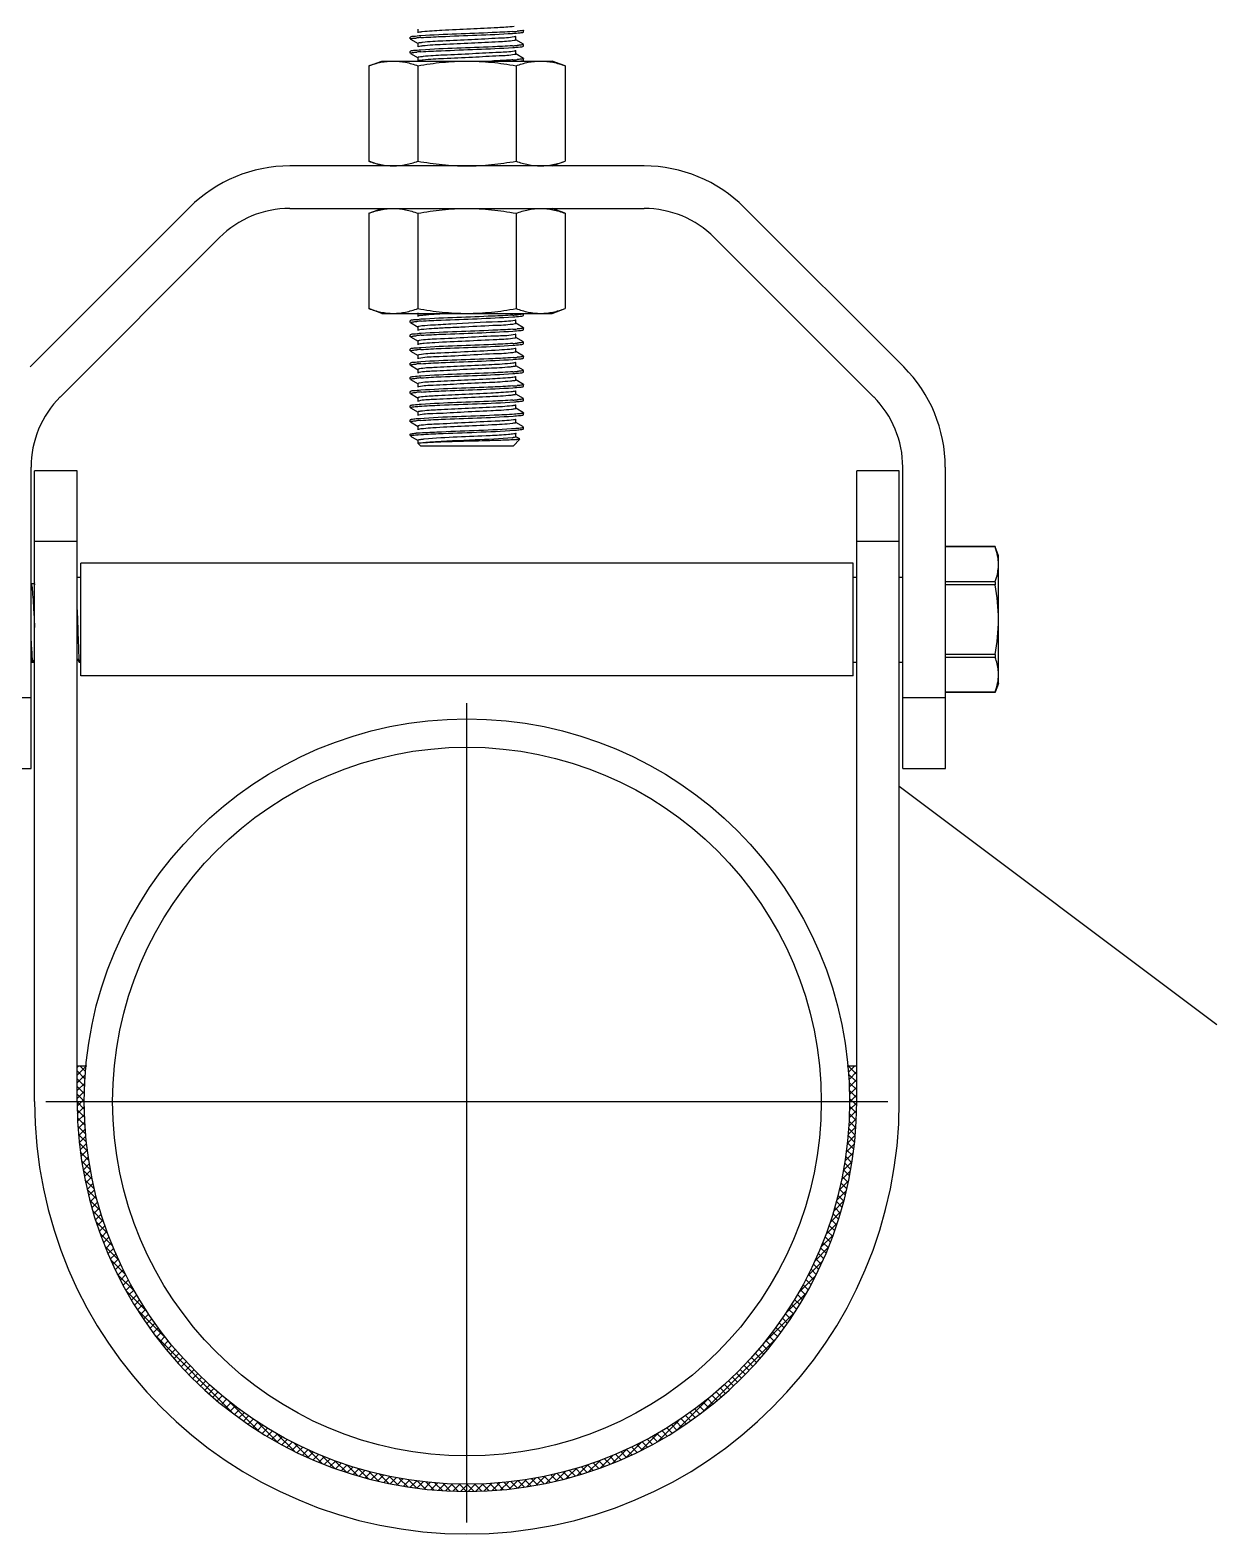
# Model space of a CAD drawing. Extents: x 27938 to 1042331, y -235042 to 1535213.
# Drawn here: x 707375 to 709369, y 725740 to 728266 of the extents above; entities that cross this region are included whole.
import ezdxf

# ---------------------------------------------------------------- set-up
doc = ezdxf.new("R2010")
doc.units = 0
doc.header["$LTSCALE"] = 1000
doc.header["$MEASUREMENT"] = 0
doc.linetypes.add('CENTER', pattern=[50.8, 31.75, -6.35, 6.35, -6.35])
doc.styles.get("Standard").update_dxf_attribs({"font": 'gbenor.shx', "bigfont": 'gbcbig.shx'})
doc.dimstyles.get("Standard").update_dxf_attribs({"dimtxt": 0.18, "dimasz": 0.18, "dimexe": 0.18, "dimexo": 0.0625, "dimgap": 0.09, "dimtad": 0, "dimtih": 1, "dimtoh": 1, "dimdec": 4, "dimzin": 0, "dimdsep": 46, "dimtxsty": 'Standard', "dimcen": 0.09, "dimadec": 0, "dimazin": 0, "dimtfac": 1, "dimtdec": 4, "dimtofl": 0, "dimtmove": 0, "dimatfit": 3, "dimfxl": 1, "dimtolj": 1, "dimtzin": 0, "dimarcsym": 0})

msp = doc.modelspace()

# ---------------------------------------------------------------- hatches: boundary and pattern name
h = msp.add_hatch()
h.set_pattern_fill('ANSI37', color=256, scale=2.904, style=0)
h.set_pattern_definition([(45, (847708.433, 991786.729), (-6.51966594, 6.51966594), []), (135, (847708.433, 991786.729), (-6.51966594, -6.51966594), [])])
h.paths.add_polyline_path([(708763.6, 726526.2), (708749, 726526.2, -0.023186), (708751.7, 726466.6, -1), (707465.8, 726466.6, -0.023186), (707468.6, 726526.2), (707453.9, 726526.2), (707453.9, 726466.6, 1), (708763.6, 726466.6)])

# ---------------------------------------------------------------- linework, layer by layer
at = {"linetype": 'Continuous'}
for p, q in [((708026.4, 728267.8), (708026.4, 728261.9)), ((708027.1, 728262.4), (708026.7, 728262.2)), ((708203.8, 728263.1), (708204, 728263.4)), ((708204, 728263.4), (708204, 728266.4)), ((708204, 728263.4), (708204, 728266.4)), ((708013.7, 728254.7), (708013.5, 728254.4)), ((708013.5, 728251.5), (708013.5, 728254.4)), ((708013.5, 728251.5), (708013.5, 728254.4)), ((708013.7, 728251.2), (708026.7, 728243.7)), ((708026.4, 728244), (708026.4, 728238.1)), ((708203.8, 728242.8), (708190.9, 728250.3)), ((708191.1, 728250), (708191.1, 728255.9)), ((708203.8, 728239.3), (708204, 728239.6)), ((708204, 728239.6), (708204, 728242.5)), ((708204, 728239.6), (708204, 728242.5)), ((707943.8, 728206.5), (707965.9, 728214.5)), ((707965.9, 728214.5), (708251.7, 728214.5)), ((708013.7, 728230.9), (708013.5, 728230.6)), ((708013.5, 728227.7), (708013.5, 728230.6)), ((708013.5, 728227.7), (708013.5, 728230.6)), ((708013.7, 728227.4), (708026.7, 728219.9)), ((708026.4, 728220.2), (708026.4, 728214.3)), ((708203.8, 728219), (708190.9, 728226.5)), ((708191.1, 728226.2), (708191.1, 728232.1)), ((708203.8, 728215.5), (708204, 728215.8)), ((708204, 728215.8), (708204, 728218.7)), ((708204, 728215.8), (708204, 728218.7)), ((708273.8, 728206.5), (708251.7, 728214.5)), ((707943.8, 728206.5), (707943.8, 728046.3)), ((708026.3, 728206.5), (708026.3, 728046.3)), ((708191.3, 728206.5), (708191.3, 728046.3)), ((708273.8, 728206.5), (708273.8, 728046.3)), ((708406.4, 728038.3), (707811.1, 728038.3)), ((707965.9, 728038.3), (707943.8, 728046.3)), ((708251.7, 728038.3), (708273.8, 728046.3)), ((707642.7, 727968.5), (707374.8, 727700.6)), ((707811.1, 727966.9), (708406.4, 727966.9)), ((707943.8, 727958.8), (707965.9, 727966.9)), ((707943.8, 727958.8), (707943.8, 727798.7)), ((708026.3, 727958.8), (708026.3, 727798.7)), ((708191.3, 727958.8), (708191.3, 727798.7)), ((708273.8, 727958.8), (708251.7, 727966.9)), ((708273.8, 727958.8), (708273.8, 727798.7)), ((708842.7, 727700.6), (708574.8, 727968.5)), ((707425.4, 727650.1), (707693.2, 727918)), ((708524.3, 727918), (708792.2, 727650.1)), ((707965.9, 727790.6), (707943.8, 727798.7)), ((707965.9, 727790.6), (708251.7, 727790.6)), ((708013.7, 727778.5), (708013.5, 727778.2)), ((708013.5, 727775.2), (708013.5, 727778.2)), ((708013.5, 727775.2), (708013.5, 727778.2)), ((708026.4, 727791.6), (708026.4, 727785.6)), ((708191.1, 727773.7), (708191.1, 727779.7)), ((708203.8, 727786.9), (708204, 727787.1)), ((708204, 727787.1), (708204, 727790.1)), ((708204, 727787.1), (708204, 727790.1)), ((708251.7, 727790.6), (708273.8, 727798.7)), ((708013.7, 727754.6), (708013.5, 727754.4)), ((708013.5, 727751.4), (708013.5, 727754.4)), ((708013.5, 727751.4), (708013.5, 727754.4)), ((708013.7, 727775), (708026.7, 727767.5)), ((708026.4, 727767.8), (708026.4, 727761.8)), ((708203.8, 727766.5), (708190.9, 727774)), ((708191.1, 727749.9), (708191.1, 727755.9)), ((708203.8, 727763), (708204, 727763.3)), ((708204, 727763.3), (708204, 727766.3)), ((708204, 727763.3), (708204, 727766.3)), ((708013.7, 727730.8), (708013.5, 727730.6)), ((708013.5, 727727.6), (708013.5, 727730.6)), ((708013.5, 727727.6), (708013.5, 727730.6)), ((708013.7, 727751.1), (708026.7, 727743.7)), ((708026.4, 727744), (708026.4, 727738)), ((708189.7, 727749.2), (708189.1, 727749.1)), ((708203.8, 727742.7), (708190.9, 727750.2)), ((708191.1, 727726.1), (708191.1, 727732.1)), ((708203.8, 727739.2), (708204, 727739.5)), ((708204, 727739.5), (708204, 727742.5)), ((708204, 727739.5), (708204, 727742.5)), ((708013.7, 727707), (708013.5, 727706.8)), ((708013.5, 727703.8), (708013.5, 727706.8)), ((708013.5, 727703.8), (708013.5, 727706.8)), ((708013.7, 727727.3), (708026.7, 727719.8)), ((708013.7, 727703.5), (708026.7, 727696)), ((708026.4, 727720.1), (708026.4, 727714.2)), ((708190, 727725.5), (708189.1, 727725.3)), ((708203.8, 727718.9), (708190.9, 727726.4)), ((708203.8, 727695.1), (708190.9, 727702.6)), ((708191.1, 727702.3), (708191.1, 727708.2)), ((708203.8, 727715.4), (708204, 727715.7)), ((708204, 727715.7), (708204, 727718.7)), ((708204, 727715.7), (708204, 727718.7)), ((708013.7, 727683.2), (708013.5, 727682.9)), ((708013.5, 727680), (708013.5, 727682.9)), ((708013.5, 727680), (708013.5, 727682.9)), ((708013.7, 727679.7), (708026.7, 727672.2)), ((708026.4, 727696.3), (708026.4, 727690.4)), ((708203.8, 727671.3), (708190.9, 727678.8)), ((708191.1, 727678.5), (708191.1, 727684.4)), ((708203.8, 727691.6), (708204, 727691.9)), ((708204, 727691.9), (708204, 727694.8)), ((708204, 727691.9), (708204, 727694.8)), ((708013.7, 727659.4), (708013.5, 727659.1)), ((708013.5, 727656.2), (708013.5, 727659.1)), ((708013.5, 727656.2), (708013.5, 727659.1)), ((708013.7, 727655.9), (708026.7, 727648.4)), ((708026.4, 727672.5), (708026.4, 727666.6)), ((708203.8, 727647.5), (708190.9, 727655)), ((708191.1, 727654.7), (708191.1, 727660.6)), ((708203.8, 727667.8), (708204, 727668.1)), ((708204, 727668.1), (708204, 727671)), ((708204, 727668.1), (708204, 727671)), ((708013.7, 727635.6), (708013.5, 727635.3)), ((708013.5, 727632.3), (708013.5, 727635.3)), ((708013.5, 727632.3), (708013.5, 727635.3)), ((708013.7, 727632.1), (708026.7, 727624.6)), ((708026.4, 727648.7), (708026.4, 727642.8)), ((708203.8, 727623.7), (708190.9, 727631.2)), ((708191.1, 727630.8), (708191.1, 727636.8)), ((708203.8, 727644), (708204, 727644.2)), ((708204, 727644.2), (708204, 727647.2)), ((708204, 727644.2), (708204, 727647.2)), ((708013.7, 727611.8), (708013.5, 727611.5)), ((708013.5, 727608.5), (708013.5, 727611.5)), ((708013.5, 727608.5), (708013.5, 727611.5)), ((708013.7, 727608.3), (708026.7, 727600.8)), ((708026.4, 727624.9), (708026.4, 727618.9)), ((708203.8, 727599.9), (708190.9, 727607.3)), ((708191.1, 727607), (708191.1, 727613)), ((708203.8, 727620.2), (708204, 727620.4)), ((708204, 727620.4), (708204, 727623.4)), ((708204, 727620.4), (708204, 727623.4)), ((708013.5, 727587.7), (708013.6, 727587.8)), ((708013.5, 727585.6), (708013.5, 727587.7)), ((708013.5, 727585.6), (708016.2, 727585.6)), ((708013.6, 727587.8), (708013.7, 727587.9)), ((708015.6, 727583.5), (708016.5, 727582.9)), ((708016.5, 727582.9), (708026.7, 727577)), ((708026.4, 727601.1), (708026.4, 727595.1)), ((708026.4, 727577.3), (708026.4, 727572.7)), ((708186.2, 727567.7), (708197.8, 727579.4)), ((708190.9, 727588.9), (708192, 727589.5)), ((708197.7, 727579.6), (708190.9, 727583.5)), ((708191.1, 727583.2), (708191.1, 727589.2)), ((708203.8, 727596.4), (708204, 727596.6)), ((708203.9, 727599.4), (708203.9, 727599.4)), ((708204, 727596.6), (708204, 727599.6)), ((708204, 727596.6), (708204, 727599.6)), ((708032, 727572.7), (708026.4, 727572.7)), ((708031.4, 727567.7), (708026.4, 727572.7)), ((708186.2, 727567.7), (708031.4, 727567.7)), ((707376.5, 727026.2), (707376.5, 727532.3)), ((707453.9, 727526.3), (707382.5, 727526.3)), ((707382.5, 726466.6), (707382.5, 727526.3)), ((707453.9, 726466.6), (707453.9, 727526.3)), ((708835.1, 727526.3), (708763.6, 727526.3)), ((708763.6, 726466.6), (708763.6, 727526.3)), ((708835.1, 726466.6), (708835.1, 727526.3)), ((708841, 727026.2), (708841, 727532.3)), ((708912.5, 727026.2), (708912.5, 727532.3)), ((707453.9, 727407.3), (707382.5, 727407.3)), ((708835.1, 727407.3), (708763.6, 727407.3)), ((708996.1, 727399.1), (708912.5, 727399.1)), ((708996.1, 727399.1), (708996.3, 727398.3)), ((708996.3, 727398.3), (708912.5, 727398.3)), ((709001.8, 727383.4), (708996.3, 727398.3)), ((709001.8, 727169.1), (709001.8, 727383.4)), ((708757.7, 727370.9), (707459.9, 727370.9)), ((707459.9, 727181.6), (707459.9, 727370.9)), ((708757.7, 727181.6), (708757.7, 727370.9)), ((707376.9, 727336.1), (707376.5, 727336.7)), ((707381.7, 727336.4), (707376.5, 727336.4)), ((707382.5, 727338), (707381.6, 727336.4)), ((707453.9, 727347.7), (707459.9, 727347.7)), ((707453.9, 727347.7), (707459.9, 727347.7)), ((708757.7, 727347.7), (708763.6, 727347.7)), ((708757.7, 727347.7), (708763.6, 727347.7)), ((708835.1, 727347.7), (708841, 727347.7)), ((708835.1, 727347.7), (708841, 727347.7)), ((708996.3, 727339.9), (708912.5, 727339.9)), ((708996.3, 727334.7), (708912.5, 727334.7)), ((707376.5, 727206.8), (707377.6, 727205.1)), ((707377.6, 727205.1), (707377.8, 727204.8)), ((707377.8, 727204.8), (707380.4, 727204.8)), ((707377.8, 727204.8), (707380.4, 727204.8)), ((707380.7, 727205.1), (707380.4, 727204.8)), ((707380.7, 727205.1), (707382.5, 727208.2)), ((707453.9, 727209.9), (707454.8, 727209.9)), ((707454.5, 727210.2), (707454.6, 727209.9)), ((707454.6, 727209.9), (707457.5, 727204.9)), ((707457.5, 727204.9), (707457.6, 727204.8)), ((707457.6, 727204.8), (707459.9, 727204.8)), ((707457.6, 727204.8), (707459.9, 727204.8)), ((708757.7, 727204.8), (708763.6, 727204.8)), ((708757.7, 727204.8), (708763.6, 727204.8)), ((708835.1, 727204.8), (708841, 727204.8)), ((708835.1, 727204.8), (708841, 727204.8)), ((708996.3, 727217.8), (708912.5, 727217.8)), ((708996.3, 727212.7), (708912.5, 727212.7)), ((708757.7, 727181.6), (707459.9, 727181.6)), ((708996.3, 727154.3), (708912.5, 727154.3)), ((708996.1, 727153.5), (708912.5, 727153.5)), ((708996.3, 727154.3), (708996.1, 727153.5)), ((709001.8, 727169.1), (708996.3, 727154.3)), ((707305.1, 727145.3), (707376.5, 727145.3)), ((708841, 727145.3), (708912.5, 727145.3)), ((707305.1, 727026.2), (707376.5, 727026.2)), ((708841, 727026.2), (708912.5, 727026.2)), ((707470.1, 726526.2), (707453.9, 726526.2)), ((708763.6, 726526.2), (708747.5, 726526.2))]:
    msp.add_line(p, q, dxfattribs=at)
at = {"color": 0, "linetype": 'CENTER'}
for p, q in [((708108.8, 725759.4), (708108.8, 727136.1)), ((707401.5, 726466.6), (708816, 726466.6))]:
    msp.add_line(p, q, dxfattribs=at)
at = {"linetype": 'Continuous'}
for radius in [642.9, 595.3]:
    msp.add_circle((708108.8, 726466.6), radius, dxfattribs=at)
for centre, radius, start, end in [((708157.8, 728684.1), 421.1, 273.7534, 274.8058), ((708058.9, 727844.8), 410, 93.8296, 94.8034), ((708158.2, 728655.2), 416, 273.7864, 274.8061), ((708058.9, 727820.8), 410.2, 93.8281, 94.8033), ((708158.5, 728627.4), 412, 273.8133, 274.8057), ((708189.2, 728293.3), 79.4, 277.0234, 277.4125), ((707811.1, 727800.2), 238.1, 90, 135), ((708406.4, 727800.2), 238.1, 45, 90), ((707811.1, 727800.2), 166.7, 90, 135), ((708406.4, 727800.2), 166.7, 45, 90), ((708158.6, 728196.7), 409.9, 273.83, 274.8033), ((708059.2, 727364.7), 413.8, 93.801, 94.806), ((708059.6, 727336.3), 418.5, 93.7705, 94.8059), ((708158.6, 728173.1), 410.1, 273.8287, 274.8033), ((708185.1, 727792.1), 19.7, 281.4638, 282.555), ((708058.7, 727323.6), 407.3, 93.848, 94.803), ((708158.7, 728148.8), 409.6, 273.8318, 274.8033), ((708058.8, 727298.6), 408.5, 93.8383, 94.8045), ((708158.9, 728122.3), 406.9, 273.8501, 274.8032), ((708058.9, 727272.8), 410.4, 93.8243, 94.8054), ((708158.7, 728100.6), 409, 273.8361, 274.8034), ((708674.3, 727532.3), 238.1, 0, 45), ((708059.2, 727245.8), 413.7, 93.8019, 94.806), ((708158.7, 728077.6), 409.9, 273.8301, 274.8033), ((707543.2, 727532.3), 166.7, 135, 180), ((708158.6, 728054.1), 410.1, 273.8286, 274.8033), ((708674.3, 727532.3), 166.7, 0, 45), ((708058.7, 727204.5), 407.3, 93.8481, 94.803), ((708049, 727303.2), 287.3, 94.5029, 95.1286), ((708055, 727225.6), 362.3, 94.4288, 94.5479), ((708174.6, 727667.6), 86.5, 277.0601, 277.7461), ((708179.9, 727736.5), 158.4, 274.1459, 274.589), ((708108.8, 726466.6), 726.3, 180, 0), ((708108.8, 726466.6), 654.9, 180, 0)]:
    msp.add_arc(centre, radius, start, end, dxfattribs=at)
for points, knots in [([(708033.7, 728263.5), (708032.9, 728263.4), (708030.7, 728263.1), (708028.4, 728262.9), (708027.1, 728262.4)], [0, 0, 0, 0, 0.345692, 1, 1, 1, 1]), ([(708185.3, 728263.9), (708174, 728263.2), (708122.7, 728260.7), (708071.4, 728259.5), (708031.5, 728256.8)], [0, 0, 0, 0, 0.220951, 1, 1, 1, 1]), ([(708031.5, 728253.8), (708042.8, 728254.6), (708094.1, 728257.1), (708145.6, 728258.3), (708185.6, 728261)], [0, 0, 0, 0, 0.21883, 1, 1, 1, 1]), ([(708187.9, 728272.7), (708178.9, 728271.2), (708154.3, 728270.2), (708113.9, 728268), (708071.6, 728266.1), (708044.6, 728264.7), (708033.7, 728263.5)], [0, 0, 0, 0, 0.177542, 0.475313, 0.786662, 1, 1, 1, 1]), ([(708185.6, 728261), (708189.8, 728261.3), (708195.7, 728262.1), (708202.2, 728262.2), (708203.8, 728263.1)], [0, 0, 0, 0, 0.690732, 1, 1, 1, 1]), ([(708204, 728266.4), (708204, 728265.9), (708201.7, 728265.6), (708200.5, 728265.3), (708199.3, 728265.2)], [0, 0, 0, 0, 0.27119, 1, 1, 1, 1]), ([(708013.5, 728251.5), (708013.5, 728251.9), (708015.8, 728252.2), (708017, 728252.5), (708018.1, 728252.7)], [0, 0, 0, 0, 0.271501, 1, 1, 1, 1]), ([(708031.5, 728256.8), (708027.4, 728256.5), (708021.6, 728255.7), (708015.4, 728255.6), (708013.8, 728254.7)], [0, 0, 0, 0, 0.69026, 1, 1, 1, 1]), ([(708031.5, 728233), (708027.4, 728232.7), (708021.6, 728231.9), (708015.4, 728231.8), (708013.8, 728230.9)], [0, 0, 0, 0, 0.690327, 1, 1, 1, 1]), ([(708034.4, 728245.7), (708032.4, 728245.5), (708030.5, 728244.9), (708026.4, 728244.8), (708026.4, 728244)], [0, 0, 0, 0, 0.733301, 1, 1, 1, 1]), ([(708034.4, 728239.8), (708033.4, 728239.7), (708030.9, 728239.3), (708028.1, 728239.2), (708026.7, 728238.4)], [0, 0, 0, 0, 0.372857, 1, 1, 1, 1]), ([(708185.6, 728240.1), (708174.3, 728239.4), (708123, 728236.9), (708071.5, 728235.7), (708031.5, 728233)], [0, 0, 0, 0, 0.220171, 1, 1, 1, 1]), ([(708031.5, 728230), (708042.8, 728230.8), (708094.2, 728233.3), (708145.8, 728234.5), (708185.9, 728237.2)], [0, 0, 0, 0, 0.219107, 1, 1, 1, 1]), ([(708188.3, 728254.9), (708179.6, 728253.4), (708155.5, 728252.4), (708115.4, 728250.2), (708072.9, 728248.3), (708045.6, 728246.9), (708034.4, 728245.7)], [0, 0, 0, 0, 0.172452, 0.468288, 0.781567, 1, 1, 1, 1]), ([(708188.3, 728249), (708179.6, 728247.4), (708155.5, 728246.5), (708115.4, 728244.2), (708072.9, 728242.3), (708045.6, 728241), (708034.4, 728239.8)], [0, 0, 0, 0, 0.172452, 0.468288, 0.781567, 1, 1, 1, 1]), ([(708185.9, 728237.2), (708190, 728237.5), (708195.8, 728238.3), (708202.2, 728238.4), (708203.8, 728239.3)], [0, 0, 0, 0, 0.69048, 1, 1, 1, 1]), ([(708190.9, 728255.6), (708190.6, 728255.5), (708189.7, 728255.2), (708188.9, 728255), (708188.3, 728254.9)], [0, 0, 0, 0, 0.377326, 1, 1, 1, 1]), ([(708191.1, 728250), (708191.1, 728249.7), (708189.8, 728249.3), (708189, 728249.1), (708188.3, 728249)], [0, 0, 0, 0, 0.285684, 1, 1, 1, 1]), ([(708204, 728242.5), (708204, 728242.1), (708201.7, 728241.8), (708200.6, 728241.5), (708199.4, 728241.4)], [0, 0, 0, 0, 0.271408, 1, 1, 1, 1]), ([(707943.8, 728206.5), (707950.5, 728208.9), (707964, 728213), (707978.1, 728214.5), (707985, 728214.5)], [0, 0, 0, 0, 0.506411, 1, 1, 1, 1]), ([(707985, 728214.5), (707992, 728214.5), (708006.1, 728213), (708019.6, 728208.9), (708026.3, 728206.5)], [0, 0, 0, 0, 0.493589, 1, 1, 1, 1]), ([(708013.5, 728227.7), (708013.5, 728228.1), (708015.8, 728228.4), (708017, 728228.7), (708018.1, 728228.8)], [0, 0, 0, 0, 0.27149, 1, 1, 1, 1]), ([(708026.3, 728206.5), (708039.9, 728208.9), (708067.3, 728213), (708094.9, 728214.5), (708108.8, 728214.5)], [0, 0, 0, 0, 0.500036, 1, 1, 1, 1]), ([(708035.1, 728222), (708033, 728221.8), (708030.9, 728221.1), (708026.4, 728221), (708026.4, 728220.2)], [0, 0, 0, 0, 0.734146, 1, 1, 1, 1]), ([(708035.1, 728216), (708034.1, 728215.9), (708031.3, 728215.5), (708028.2, 728215.5), (708026.7, 728214.6)], [0, 0, 0, 0, 0.374818, 1, 1, 1, 1]), ([(708188.7, 728231.2), (708180.3, 728229.6), (708156.5, 728228.7), (708116.8, 728226.4), (708074.2, 728224.6), (708046.5, 728223.1), (708035.1, 728222)], [0, 0, 0, 0, 0.167345, 0.461239, 0.776453, 1, 1, 1, 1]), ([(708188.7, 728225.3), (708180.3, 728223.6), (708156.5, 728222.8), (708116.8, 728220.5), (708074.2, 728218.6), (708046.5, 728217.2), (708035.1, 728216)], [0, 0, 0, 0, 0.167345, 0.461239, 0.776453, 1, 1, 1, 1]), ([(708108.8, 728214.5), (708122.6, 728214.5), (708150.3, 728213), (708177.7, 728208.9), (708191.3, 728206.5)], [0, 0, 0, 0, 0.499964, 1, 1, 1, 1]), ([(708185.9, 728216.4), (708183.4, 728216.2), (708171.7, 728215.5), (708160, 728214.9), (708150.7, 728214.5)], [0, 0, 0, 0, 0.209715, 1, 1, 1, 1]), ([(708190.9, 728231.8), (708190.6, 728231.7), (708189.9, 728231.5), (708189.2, 728231.3), (708188.7, 728231.2)], [0, 0, 0, 0, 0.384795, 1, 1, 1, 1]), ([(708191.1, 728226.2), (708191.1, 728225.9), (708190, 728225.5), (708189.3, 728225.4), (708188.7, 728225.3)], [0, 0, 0, 0, 0.290187, 1, 1, 1, 1]), ([(708191.3, 728206.5), (708198, 728208.9), (708211.5, 728213), (708225.6, 728214.5), (708232.5, 728214.5)], [0, 0, 0, 0, 0.506411, 1, 1, 1, 1]), ([(708204, 728218.7), (708204, 728218.3), (708201.7, 728218), (708200.6, 728217.7), (708199.4, 728217.5)], [0, 0, 0, 0, 0.271552, 1, 1, 1, 1]), ([(708199.5, 728214.6), (708200, 728214.6), (708201.4, 728214.9), (708203, 728215), (708203.8, 728215.5)], [0, 0, 0, 0, 0.362796, 1, 1, 1, 1]), ([(708232.5, 728214.5), (708239.5, 728214.5), (708253.5, 728213), (708267.1, 728208.9), (708273.8, 728206.5)], [0, 0, 0, 0, 0.493589, 1, 1, 1, 1]), ([(707943.8, 728046.3), (707950.5, 728043.9), (707964, 728039.8), (707978.1, 728038.3), (707985, 728038.3)], [0, 0, 0, 0, 0.506411, 1, 1, 1, 1]), ([(707985, 728038.3), (707992, 728038.3), (708006.1, 728039.8), (708019.6, 728043.9), (708026.3, 728046.3)], [0, 0, 0, 0, 0.493589, 1, 1, 1, 1]), ([(708026.3, 728046.3), (708039.9, 728043.9), (708067.3, 728039.8), (708094.9, 728038.3), (708108.8, 728038.3)], [0, 0, 0, 0, 0.500036, 1, 1, 1, 1]), ([(708108.8, 728038.3), (708122.6, 728038.3), (708150.3, 728039.8), (708177.7, 728043.9), (708191.3, 728046.3)], [0, 0, 0, 0, 0.499964, 1, 1, 1, 1]), ([(708191.3, 728046.3), (708198, 728043.9), (708211.5, 728039.8), (708225.6, 728038.3), (708232.5, 728038.3)], [0, 0, 0, 0, 0.506411, 1, 1, 1, 1]), ([(708232.5, 728038.3), (708239.5, 728038.3), (708253.5, 728039.8), (708267.1, 728043.9), (708273.8, 728046.3)], [0, 0, 0, 0, 0.493589, 1, 1, 1, 1]), ([(707943.8, 727958.8), (707950.5, 727961.2), (707964, 727965.3), (707978.1, 727966.9), (707985, 727966.9)], [0, 0, 0, 0, 0.506411, 1, 1, 1, 1]), ([(707985, 727966.9), (707992, 727966.9), (708006.1, 727965.3), (708019.6, 727961.2), (708026.3, 727958.8)], [0, 0, 0, 0, 0.493589, 1, 1, 1, 1]), ([(708026.3, 727958.8), (708039.9, 727961.3), (708067.3, 727965.4), (708094.9, 727966.9), (708108.8, 727966.9)], [0, 0, 0, 0, 0.500036, 1, 1, 1, 1]), ([(708108.8, 727966.9), (708122.6, 727966.9), (708150.3, 727965.4), (708177.7, 727961.3), (708191.3, 727958.8)], [0, 0, 0, 0, 0.499964, 1, 1, 1, 1]), ([(708191.3, 727958.8), (708198, 727961.2), (708211.5, 727965.3), (708225.6, 727966.9), (708232.5, 727966.9)], [0, 0, 0, 0, 0.506411, 1, 1, 1, 1]), ([(708232.5, 727966.9), (708239.5, 727966.9), (708253.5, 727965.3), (708267.1, 727961.2), (708273.8, 727958.8)], [0, 0, 0, 0, 0.493589, 1, 1, 1, 1]), ([(707943.8, 727798.7), (707950.5, 727796.2), (707964, 727792.2), (707978.1, 727790.6), (707985, 727790.6)], [0, 0, 0, 0, 0.506411, 1, 1, 1, 1]), ([(707985, 727790.6), (707992, 727790.6), (708006.1, 727792.2), (708019.6, 727796.2), (708026.3, 727798.7)], [0, 0, 0, 0, 0.493589, 1, 1, 1, 1]), ([(708031.6, 727780.6), (708027.5, 727780.3), (708021.7, 727779.5), (708015.4, 727779.4), (708013.8, 727778.5)], [0, 0, 0, 0, 0.690397, 1, 1, 1, 1]), ([(708026.3, 727798.7), (708039.9, 727796.2), (708067.3, 727792.1), (708094.9, 727790.6), (708108.8, 727790.6)], [0, 0, 0, 0, 0.500036, 1, 1, 1, 1]), ([(708035.7, 727787.4), (708034.5, 727787.3), (708031.5, 727786.9), (708028.3, 727786.9), (708026.7, 727785.9)], [0, 0, 0, 0, 0.376069, 1, 1, 1, 1]), ([(708189.4, 727778.9), (708180.1, 727776.8), (708143.9, 727776.1), (708096.7, 727773.3), (708052.6, 727770.8), (708034.6, 727769.9), (708028.4, 727768.6)], [0, 0, 0, 0, 0.177393, 0.66769, 0.881926, 1, 1, 1, 1]), ([(708186, 727787.7), (708174.8, 727787), (708123.3, 727784.5), (708071.7, 727783.3), (708031.6, 727780.6)], [0, 0, 0, 0, 0.219163, 1, 1, 1, 1]), ([(708031.8, 727777.6), (708043.1, 727778.4), (708094.5, 727780.8), (708146, 727782), (708186, 727784.8)], [0, 0, 0, 0, 0.219847, 1, 1, 1, 1]), ([(708088.3, 727790.6), (708082.9, 727790.4), (708065.4, 727789.5), (708047.8, 727788.7), (708035.7, 727787.4)], [0, 0, 0, 0, 0.307606, 1, 1, 1, 1]), ([(708108.8, 727790.6), (708122.6, 727790.6), (708150.3, 727792.1), (708177.7, 727796.2), (708191.3, 727798.7)], [0, 0, 0, 0, 0.499964, 1, 1, 1, 1]), ([(708186, 727784.8), (708190.1, 727785), (708195.9, 727785.8), (708202.2, 727785.9), (708203.8, 727786.9)], [0, 0, 0, 0, 0.69032, 1, 1, 1, 1]), ([(708190.9, 727779.4), (708190.7, 727779.3), (708190.2, 727779.1), (708189.7, 727779), (708189.4, 727778.9)], [0, 0, 0, 0, 0.399724, 1, 1, 1, 1]), ([(708191.3, 727798.7), (708198, 727796.2), (708211.5, 727792.2), (708225.6, 727790.6), (708232.5, 727790.6)], [0, 0, 0, 0, 0.506411, 1, 1, 1, 1]), ([(708204, 727790.1), (708204, 727789.7), (708201.7, 727789.4), (708200.6, 727789.1), (708199.4, 727788.9)], [0, 0, 0, 0, 0.271498, 1, 1, 1, 1]), ([(708232.5, 727790.6), (708239.5, 727790.6), (708253.5, 727792.2), (708267.1, 727796.2), (708273.8, 727798.7)], [0, 0, 0, 0, 0.493589, 1, 1, 1, 1]), ([(708013.5, 727775.2), (708013.5, 727775.6), (708015.8, 727775.9), (708017, 727776.2), (708018.1, 727776.4)], [0, 0, 0, 0, 0.271489, 1, 1, 1, 1]), ([(708031.8, 727756.8), (708027.6, 727756.5), (708021.8, 727755.7), (708015.4, 727755.6), (708013.8, 727754.6)], [0, 0, 0, 0, 0.690611, 1, 1, 1, 1]), ([(708028.4, 727768.6), (708027.9, 727768.5), (708027.3, 727768.4), (708026.4, 727768), (708026.4, 727767.8)], [0, 0, 0, 0, 0.704879, 1, 1, 1, 1]), ([(708027.3, 727762.4), (708027.2, 727762.3), (708027, 727762.3), (708026.8, 727762.2), (708026.7, 727762.1)], [0, 0, 0, 0, 0.566217, 1, 1, 1, 1]), ([(708189, 727772.9), (708179.1, 727770.8), (708151, 727770.2), (708114.1, 727768), (708079.1, 727766.4), (708056, 727765.3), (708039.2, 727763.9), (708030.2, 727763.3), (708027.3, 727762.4)], [0, 0, 0, 0, 0.187457, 0.515971, 0.686936, 0.835422, 0.943971, 1, 1, 1, 1]), ([(708189.7, 727755.2), (708180.6, 727752.9), (708153.8, 727752.7), (708110, 727749.9), (708065.6, 727747.5), (708038.1, 727746.8), (708028.4, 727744.8)], [0, 0, 0, 0, 0.173043, 0.493074, 0.817013, 1, 1, 1, 1]), ([(708186, 727763.9), (708174.8, 727763.2), (708123.4, 727760.7), (708071.9, 727759.5), (708031.8, 727756.8)], [0, 0, 0, 0, 0.218984, 1, 1, 1, 1]), ([(708032.1, 727753.8), (708043.4, 727754.6), (708094.7, 727757), (708146.1, 727758.2), (708186, 727760.9)], [0, 0, 0, 0, 0.220532, 1, 1, 1, 1]), ([(708186, 727760.9), (708190.2, 727761.2), (708195.9, 727762), (708202.2, 727762.1), (708203.8, 727763)], [0, 0, 0, 0, 0.690291, 1, 1, 1, 1]), ([(708191.1, 727773.7), (708191.1, 727773.5), (708190.4, 727773.2), (708189.8, 727773), (708189.4, 727772.9)], [0, 0, 0, 0, 0.300214, 1, 1, 1, 1]), ([(708190.9, 727755.6), (708190.7, 727755.5), (708190.3, 727755.3), (708189.9, 727755.2), (708189.7, 727755.2)], [0, 0, 0, 0, 0.410179, 1, 1, 1, 1]), ([(708204, 727766.3), (708204, 727765.9), (708201.7, 727765.6), (708200.6, 727765.3), (708199.4, 727765.1)], [0, 0, 0, 0, 0.271487, 1, 1, 1, 1]), ([(708013.5, 727751.4), (708013.5, 727751.8), (708015.8, 727752.1), (708017, 727752.4), (708018.2, 727752.6)], [0, 0, 0, 0, 0.271295, 1, 1, 1, 1]), ([(708013.5, 727727.6), (708013.5, 727728), (708015.8, 727728.3), (708016.9, 727728.6), (708018.1, 727728.8)], [0, 0, 0, 0, 0.271606, 1, 1, 1, 1]), ([(708032.1, 727733), (708027.8, 727732.7), (708021.9, 727731.9), (708015.4, 727731.8), (708013.8, 727730.8)], [0, 0, 0, 0, 0.690892, 1, 1, 1, 1]), ([(708028.4, 727744.8), (708027.9, 727744.7), (708027.3, 727744.6), (708026.4, 727744.2), (708026.4, 727744)], [0, 0, 0, 0, 0.705077, 1, 1, 1, 1]), ([(708027.6, 727738.7), (708027.4, 727738.6), (708027.1, 727738.5), (708026.8, 727738.4), (708026.7, 727738.3)], [0, 0, 0, 0, 0.579663, 1, 1, 1, 1]), ([(708189.1, 727749.1), (708179.3, 727747), (708151.6, 727746.4), (708106.9, 727743.6), (708066.1, 727742.2), (708039.9, 727740.2), (708030.7, 727739.5), (708027.6, 727738.7)], [0, 0, 0, 0, 0.184913, 0.510935, 0.830756, 0.941119, 1, 1, 1, 1]), ([(708190, 727731.4), (708186.9, 727730.6), (708177.8, 727729.9), (708151.6, 727727.9), (708110.7, 727726.4), (708066.1, 727723.6), (708038.3, 727723), (708028.5, 727721)], [0, 0, 0, 0, 0.058467, 0.168569, 0.488344, 0.81473, 1, 1, 1, 1]), ([(708031.4, 727729.9), (708042.7, 727730.7), (708094.3, 727733.2), (708145.9, 727734.4), (708186.2, 727737.1)], [0, 0, 0, 0, 0.219027, 1, 1, 1, 1]), ([(708186, 727740.1), (708174.8, 727739.3), (708123.5, 727736.9), (708072.1, 727735.7), (708032.1, 727733)], [0, 0, 0, 0, 0.218636, 1, 1, 1, 1]), ([(708186.2, 727737.1), (708190.3, 727737.4), (708196, 727738.2), (708202.2, 727738.3), (708203.8, 727739.2)], [0, 0, 0, 0, 0.69012, 1, 1, 1, 1]), ([(708191.1, 727749.9), (708191.1, 727749.7), (708190.5, 727749.4), (708190.1, 727749.3), (708189.7, 727749.2)], [0, 0, 0, 0, 0.308051, 1, 1, 1, 1]), ([(708190.9, 727731.8), (708190.8, 727731.7), (708190.5, 727731.6), (708190.2, 727731.5), (708190, 727731.4)], [0, 0, 0, 0, 0.42214, 1, 1, 1, 1]), ([(708204, 727742.5), (708204, 727742), (708201.7, 727741.8), (708200.6, 727741.4), (708199.4, 727741.3)], [0, 0, 0, 0, 0.271512, 1, 1, 1, 1]), ([(708013.5, 727703.8), (708013.5, 727704.2), (708015.8, 727704.5), (708016.9, 727704.8), (708018.1, 727705)], [0, 0, 0, 0, 0.271632, 1, 1, 1, 1]), ([(708031.4, 727709.1), (708027.3, 727708.8), (708021.6, 727708), (708015.3, 727707.9), (708013.8, 727707)], [0, 0, 0, 0, 0.690153, 1, 1, 1, 1]), ([(708028.5, 727721), (708028, 727720.9), (708027.3, 727720.8), (708026.4, 727720.4), (708026.4, 727720.1)], [0, 0, 0, 0, 0.70574, 1, 1, 1, 1]), ([(708027.9, 727714.9), (708027.7, 727714.9), (708027.2, 727714.7), (708026.8, 727714.6), (708026.7, 727714.5)], [0, 0, 0, 0, 0.591406, 1, 1, 1, 1]), ([(708189.1, 727725.3), (708179.5, 727723.2), (708152, 727722.6), (708107.7, 727720.2), (708063.9, 727717.4), (708037, 727717.1), (708027.9, 727714.9)], [0, 0, 0, 0, 0.182676, 0.506256, 0.826306, 1, 1, 1, 1]), ([(708181.2, 727706.4), (708169.6, 727705.2), (708141.8, 727703.8), (708099.1, 727702), (708060, 727699.6), (708036.7, 727698.9), (708028.6, 727697.2)], [0, 0, 0, 0, 0.229817, 0.546056, 0.837001, 1, 1, 1, 1]), ([(708186.2, 727716.3), (708174.9, 727715.5), (708123.3, 727713), (708071.6, 727711.9), (708031.4, 727709.1)], [0, 0, 0, 0, 0.218951, 1, 1, 1, 1]), ([(708031.4, 727706.1), (708042.7, 727706.9), (708094.3, 727709.4), (708145.9, 727710.6), (708186.1, 727713.3)], [0, 0, 0, 0, 0.219111, 1, 1, 1, 1]), ([(708190.2, 727707.7), (708189.8, 727707.5), (708186.8, 727706.9), (708183.8, 727706.6), (708181.2, 727706.4)], [0, 0, 0, 0, 0.153672, 1, 1, 1, 1]), ([(708191.1, 727702.3), (708191.1, 727701.4), (708186, 727701.4), (708183.7, 727700.6), (708181.2, 727700.4)], [0, 0, 0, 0, 0.264855, 1, 1, 1, 1]), ([(708186.1, 727713.3), (708190.2, 727713.6), (708195.9, 727714.4), (708202.2, 727714.5), (708203.8, 727715.4)], [0, 0, 0, 0, 0.690251, 1, 1, 1, 1]), ([(708191.1, 727726.1), (708191.1, 727726), (708190.7, 727725.7), (708190.3, 727725.5), (708190, 727725.5)], [0, 0, 0, 0, 0.317825, 1, 1, 1, 1]), ([(708190.9, 727707.9), (708190.8, 727707.9), (708190.6, 727707.8), (708190.4, 727707.7), (708190.2, 727707.7)], [0, 0, 0, 0, 0.435885, 1, 1, 1, 1]), ([(708204, 727718.7), (708204, 727718.2), (708201.8, 727717.9), (708200.6, 727717.6), (708199.5, 727717.5)], [0, 0, 0, 0, 0.271635, 1, 1, 1, 1]), ([(708013.5, 727680), (708013.5, 727680.4), (708015.8, 727680.7), (708016.9, 727681), (708018.1, 727681.1)], [0, 0, 0, 0, 0.271604, 1, 1, 1, 1]), ([(708031.4, 727685.3), (708027.4, 727685), (708021.6, 727684.2), (708015.3, 727684.1), (708013.8, 727683.2)], [0, 0, 0, 0, 0.690253, 1, 1, 1, 1]), ([(708028.6, 727697.2), (708028, 727697.1), (708027.4, 727696.9), (708026.4, 727696.6), (708026.4, 727696.3)], [0, 0, 0, 0, 0.706684, 1, 1, 1, 1]), ([(708028.2, 727691.2), (708027.9, 727691.1), (708027.4, 727691), (708026.9, 727690.8), (708026.7, 727690.7)], [0, 0, 0, 0, 0.601132, 1, 1, 1, 1]), ([(708181.2, 727700.4), (708169.5, 727699.3), (708141.4, 727697.8), (708098.4, 727696), (708059.3, 727693.6), (708036.2, 727692.9), (708028.2, 727691.2)], [0, 0, 0, 0, 0.231611, 0.549958, 0.840821, 1, 1, 1, 1]), ([(708182, 727682.6), (708170.5, 727681.5), (708142.8, 727680), (708100, 727678.2), (708060.5, 727675.9), (708037, 727675.1), (708028.7, 727673.4)], [0, 0, 0, 0, 0.226067, 0.541995, 0.83483, 1, 1, 1, 1]), ([(708186.1, 727692.5), (708174.8, 727691.7), (708123.3, 727689.2), (708071.6, 727688), (708031.4, 727685.3)], [0, 0, 0, 0, 0.219164, 1, 1, 1, 1]), ([(708031.6, 727682.3), (708042.9, 727683.1), (708094.3, 727685.6), (708145.9, 727686.8), (708186, 727689.5)], [0, 0, 0, 0, 0.21936, 1, 1, 1, 1]), ([(708190.9, 727684.1), (708190.6, 727683.9), (708187.6, 727683.1), (708184.6, 727682.9), (708182, 727682.6)], [0, 0, 0, 0, 0.123476, 1, 1, 1, 1]), ([(708191.1, 727678.5), (708191.1, 727677.6), (708186.4, 727677.6), (708184.3, 727676.9), (708182, 727676.7)], [0, 0, 0, 0, 0.265469, 1, 1, 1, 1]), ([(708186, 727689.5), (708190.1, 727689.8), (708195.9, 727690.6), (708202.2, 727690.7), (708203.8, 727691.6)], [0, 0, 0, 0, 0.690307, 1, 1, 1, 1]), ([(708204, 727694.8), (708204, 727694.4), (708201.7, 727694.1), (708200.6, 727693.8), (708199.4, 727693.7)], [0, 0, 0, 0, 0.271547, 1, 1, 1, 1]), ([(708013.5, 727656.2), (708013.5, 727656.6), (708015.8, 727656.9), (708017, 727657.2), (708018.1, 727657.3)], [0, 0, 0, 0, 0.271494, 1, 1, 1, 1]), ([(708031.6, 727661.5), (708027.4, 727661.2), (708021.7, 727660.4), (708015.4, 727660.3), (708013.8, 727659.4)], [0, 0, 0, 0, 0.690391, 1, 1, 1, 1]), ([(708028.7, 727673.4), (708028.1, 727673.3), (708027.4, 727673.1), (708026.4, 727672.8), (708026.4, 727672.5)], [0, 0, 0, 0, 0.707858, 1, 1, 1, 1]), ([(708028, 727667.3), (708027.7, 727667.2), (708027.3, 727667.1), (708026.8, 727667), (708026.7, 727666.9)], [0, 0, 0, 0, 0.593362, 1, 1, 1, 1]), ([(708182.8, 727652.9), (708171, 727651.7), (708142.6, 727650.3), (708098.9, 727648.5), (708059.2, 727645.8), (708035.6, 727645.4), (708027.8, 727643.4)], [0, 0, 0, 0, 0.227469, 0.549388, 0.843981, 1, 1, 1, 1]), ([(708182, 727676.7), (708170.3, 727675.5), (708142, 727674), (708098.6, 727672.3), (708059.2, 727669.7), (708035.8, 727669.2), (708028, 727667.3)], [0, 0, 0, 0, 0.229681, 0.549925, 0.842622, 1, 1, 1, 1]), ([(708182.8, 727658.9), (708171.5, 727657.7), (708144, 727656.3), (708101.4, 727654.4), (708061.5, 727652.1), (708037.6, 727651.2), (708029, 727649.7)], [0, 0, 0, 0, 0.221233, 0.535572, 0.830345, 1, 1, 1, 1]), ([(708186, 727668.7), (708174.8, 727667.9), (708123.3, 727665.4), (708071.7, 727664.2), (708031.6, 727661.5)], [0, 0, 0, 0, 0.219166, 1, 1, 1, 1]), ([(708031.8, 727658.5), (708043.1, 727659.3), (708094.5, 727661.8), (708146, 727663), (708186, 727665.7)], [0, 0, 0, 0, 0.219828, 1, 1, 1, 1]), ([(708190.9, 727660.3), (708190.6, 727660.1), (708187.9, 727659.4), (708185.1, 727659.1), (708182.8, 727658.9)], [0, 0, 0, 0, 0.125687, 1, 1, 1, 1]), ([(708191.1, 727654.7), (708191.1, 727653.9), (708186.8, 727653.8), (708184.8, 727653.2), (708182.8, 727652.9)], [0, 0, 0, 0, 0.266222, 1, 1, 1, 1]), ([(708186, 727665.7), (708190.1, 727666), (708195.9, 727666.8), (708202.2, 727666.9), (708203.8, 727667.8)], [0, 0, 0, 0, 0.69032, 1, 1, 1, 1]), ([(708204, 727671), (708204, 727670.6), (708201.7, 727670.3), (708200.6, 727670), (708199.4, 727669.9)], [0, 0, 0, 0, 0.271499, 1, 1, 1, 1]), ([(708013.5, 727632.3), (708013.5, 727632.7), (708015.4, 727633), (708016.5, 727633.3), (708017.4, 727633.4)], [0, 0, 0, 0, 0.27423, 1, 1, 1, 1]), ([(708031.8, 727637.7), (708027.6, 727637.4), (708021.8, 727636.6), (708015.4, 727636.5), (708013.8, 727635.6)], [0, 0, 0, 0, 0.690603, 1, 1, 1, 1]), ([(708017.4, 727633.4), (708018.2, 727633.5), (708021.9, 727634), (708025.7, 727634.3), (708028.8, 727634.5)], [0, 0, 0, 0, 0.191512, 1, 1, 1, 1]), ([(708029, 727649.7), (708028.3, 727649.5), (708027.6, 727649.4), (708026.4, 727649), (708026.4, 727648.7)], [0, 0, 0, 0, 0.711971, 1, 1, 1, 1]), ([(708027.8, 727643.4), (708027.6, 727643.4), (708027.2, 727643.3), (708026.8, 727643.1), (708026.7, 727643.1)], [0, 0, 0, 0, 0.586259, 1, 1, 1, 1]), ([(708183.7, 727629.2), (708172.1, 727627.9), (708143.5, 727626.5), (708099.3, 727624.7), (708059.2, 727621.8), (708035.3, 727621.7), (708027.5, 727619.6)], [0, 0, 0, 0, 0.224291, 0.54869, 0.846043, 1, 1, 1, 1]), ([(708028.8, 727634.5), (708040.3, 727635.4), (708093.7, 727638), (708147.1, 727639), (708188.9, 727642.1)], [0, 0, 0, 0, 0.215734, 1, 1, 1, 1]), ([(708184.4, 727635.3), (708173.9, 727634), (708147.6, 727632.7), (708106, 727630.8), (708065.3, 727628.7), (708040.3, 727627.5), (708030.8, 727626.1)], [0, 0, 0, 0, 0.206521, 0.513188, 0.812618, 1, 1, 1, 1]), ([(708186, 727644.9), (708174.8, 727644.1), (708123.4, 727641.6), (708071.9, 727640.4), (708031.8, 727637.7)], [0, 0, 0, 0, 0.218993, 1, 1, 1, 1]), ([(708191.1, 727630.8), (708191.1, 727630.2), (708187.4, 727630), (708185.6, 727629.4), (708183.7, 727629.2)], [0, 0, 0, 0, 0.267546, 1, 1, 1, 1]), ([(708190.9, 727636.5), (708190.6, 727636.4), (708188.5, 727635.7), (708186.3, 727635.5), (708184.4, 727635.3)], [0, 0, 0, 0, 0.13181, 1, 1, 1, 1]), ([(708188.9, 727642.1), (708190.1, 727642.2), (708193.8, 727642.5), (708197.6, 727642.8), (708200.2, 727643.2)], [0, 0, 0, 0, 0.307513, 1, 1, 1, 1]), ([(708204, 727647.2), (708204, 727646.8), (708201.7, 727646.5), (708200.6, 727646.2), (708199.4, 727646)], [0, 0, 0, 0, 0.271487, 1, 1, 1, 1]), ([(708200.2, 727643.2), (708201, 727643.3), (708202.2, 727643.5), (708203.4, 727643.8), (708203.8, 727644)], [0, 0, 0, 0, 0.642962, 1, 1, 1, 1]), ([(708013.5, 727608.5), (708013.5, 727609), (708015.8, 727609.2), (708016.9, 727609.6), (708018.1, 727609.7)], [0, 0, 0, 0, 0.271605, 1, 1, 1, 1]), ([(708017.4, 727612.6), (708016.6, 727612.5), (708015.4, 727612.3), (708014.1, 727612), (708013.8, 727611.8)], [0, 0, 0, 0, 0.643685, 1, 1, 1, 1]), ([(708028.8, 727613.7), (708027.7, 727613.6), (708023.9, 727613.3), (708020.1, 727613), (708017.4, 727612.6)], [0, 0, 0, 0, 0.307291, 1, 1, 1, 1]), ([(708030.8, 727626.1), (708030.2, 727626.1), (708028.9, 727625.7), (708026.4, 727625.8), (708026.4, 727624.9)], [0, 0, 0, 0, 0.422, 1, 1, 1, 1]), ([(708028.7, 727602), (708028.1, 727601.9), (708027.5, 727601.7), (708026.4, 727601.3), (708026.4, 727601.1)], [0, 0, 0, 0, 0.709393, 1, 1, 1, 1]), ([(708027.5, 727619.6), (708027.4, 727619.5), (708027.1, 727619.4), (708026.8, 727619.3), (708026.7, 727619.2)], [0, 0, 0, 0, 0.574954, 1, 1, 1, 1]), ([(708185.1, 727605.6), (708173.7, 727604.2), (708144.9, 727602.9), (708100.4, 727600.6), (708061.9, 727599.1), (708038.1, 727597.1), (708030, 727596.5), (708027.3, 727595.7)], [0, 0, 0, 0, 0.21834, 0.545094, 0.846653, 0.94757, 1, 1, 1, 1]), ([(708187.2, 727611.8), (708176.9, 727610.3), (708149.6, 727609.1), (708106.1, 727607), (708063.7, 727604.6), (708037.9, 727603.8), (708028.7, 727602)], [0, 0, 0, 0, 0.196785, 0.514107, 0.823563, 1, 1, 1, 1]), ([(708188.9, 727621.2), (708177.5, 727620.4), (708124.1, 727617.8), (708070.7, 727616.7), (708028.8, 727613.7)], [0, 0, 0, 0, 0.214986, 1, 1, 1, 1]), ([(708031.4, 727610.9), (708042.7, 727611.7), (708094.3, 727614.1), (708146, 727615.3), (708186.2, 727618.1)], [0, 0, 0, 0, 0.219029, 1, 1, 1, 1]), ([(708191.1, 727607), (708191.1, 727606.5), (708188.1, 727606.2), (708186.6, 727605.8), (708185.1, 727605.6)], [0, 0, 0, 0, 0.270152, 1, 1, 1, 1]), ([(708186.2, 727618.1), (708190.3, 727618.4), (708196, 727619.1), (708202.2, 727619.3), (708203.8, 727620.2)], [0, 0, 0, 0, 0.690116, 1, 1, 1, 1]), ([(708190.9, 727612.7), (708190.5, 727612.5), (708189.2, 727612.2), (708188, 727611.9), (708187.2, 727611.8)], [0, 0, 0, 0, 0.362158, 1, 1, 1, 1]), ([(708200.2, 727622.3), (708199.5, 727622.2), (708195.7, 727621.8), (708192, 727621.5), (708188.9, 727621.2)], [0, 0, 0, 0, 0.191312, 1, 1, 1, 1]), ([(708204, 727623.4), (708204, 727623), (708202.1, 727622.7), (708201.1, 727622.5), (708200.2, 727622.3)], [0, 0, 0, 0, 0.274546, 1, 1, 1, 1]), ([(708013.7, 727587.9), (708013.8, 727588), (708014, 727588.1), (708014.1, 727588.1), (708014.2, 727588.1)], [0, 0, 0, 0, 0.441108, 1, 1, 1, 1]), ([(708014.2, 727588.1), (708014.7, 727588.3), (708017.7, 727588.9), (708020.7, 727589.2), (708023.3, 727589.4)], [0, 0, 0, 0, 0.146186, 1, 1, 1, 1]), ([(708015.5, 727585), (708015.3, 727584.8), (708015.1, 727584.2), (708015.4, 727583.7), (708015.6, 727583.5)], [0, 0, 0, 0, 0.476657, 1, 1, 1, 1]), ([(708016.2, 727585.6), (708016, 727585.5), (708015.8, 727585.3), (708015.6, 727585.1), (708015.5, 727585)], [0, 0, 0, 0, 0.544923, 1, 1, 1, 1]), ([(708016.2, 727585.6), (708016.8, 727585.7), (708020.1, 727586.2), (708023.5, 727586.5), (708026.3, 727586.7)], [0, 0, 0, 0, 0.182451, 1, 1, 1, 1]), ([(708026.4, 727589.7), (708037, 727590.5), (708089.4, 727593.1), (708141.7, 727594.4), (708183.4, 727597.1)], [0, 0, 0, 0, 0.203352, 1, 1, 1, 1]), ([(708028.5, 727578.1), (708027.9, 727578), (708027.3, 727577.9), (708026.4, 727577.5), (708026.4, 727577.3)], [0, 0, 0, 0, 0.70538, 1, 1, 1, 1]), ([(708027.3, 727595.7), (708027.2, 727595.7), (708027, 727595.6), (708026.8, 727595.5), (708026.7, 727595.4)], [0, 0, 0, 0, 0.564415, 1, 1, 1, 1]), ([(708027.1, 727586.8), (708038.4, 727587.6), (708092.2, 727590.3), (708146.2, 727591.3), (708188.7, 727594.4)], [0, 0, 0, 0, 0.210468, 1, 1, 1, 1]), ([(708037.2, 727579.2), (708036.3, 727579.1), (708033.4, 727578.9), (708030.4, 727578.5), (708028.5, 727578.1)], [0, 0, 0, 0, 0.319412, 1, 1, 1, 1]), ([(708178.5, 727587.1), (708168.3, 727586.2), (708121.2, 727583.5), (708074, 727582.7), (708037.2, 727579.2)], [0, 0, 0, 0, 0.217154, 1, 1, 1, 1]), ([(708176.6, 727577.7), (708166.8, 727577.3), (708123.3, 727575.9), (708079.8, 727575.1), (708046.1, 727573.6)], [0, 0, 0, 0, 0.225289, 1, 1, 1, 1]), ([(708185.3, 727581.8), (708164.5, 727579.2), (708118.1, 727578), (708072, 727575.8), (708046.7, 727574)], [0, 0, 0, 0, 0.452401, 1, 1, 1, 1]), ([(708191.4, 727578.5), (708190.4, 727578.4), (708185.5, 727578.1), (708180.6, 727577.9), (708176.6, 727577.7)], [0, 0, 0, 0, 0.199346, 1, 1, 1, 1]), ([(708189.2, 727588.4), (708188.6, 727588.2), (708185.1, 727587.6), (708181.5, 727587.3), (708178.5, 727587.1)], [0, 0, 0, 0, 0.171752, 1, 1, 1, 1]), ([(708183.4, 727597.1), (708184.9, 727597.2), (708190.1, 727597.5), (708195.2, 727597.9), (708198.7, 727598.3)], [0, 0, 0, 0, 0.305882, 1, 1, 1, 1]), ([(708191.1, 727583.2), (708191.1, 727582.8), (708188.8, 727582.4), (708187.5, 727582.1), (708186.3, 727581.9)], [0, 0, 0, 0, 0.273758, 1, 1, 1, 1]), ([(708188.7, 727594.4), (708189.8, 727594.5), (708193.7, 727594.8), (708197.5, 727595.2), (708200.1, 727595.5)], [0, 0, 0, 0, 0.307445, 1, 1, 1, 1]), ([(708190.9, 727588.9), (708190.7, 727588.8), (708190.1, 727588.6), (708189.6, 727588.4), (708189.2, 727588.4)], [0, 0, 0, 0, 0.395428, 1, 1, 1, 1]), ([(708197.8, 727579.4), (708197.7, 727579.3), (708195.8, 727578.9), (708194.2, 727578.7), (708192.6, 727578.6)], [0, 0, 0, 0, 0.096339, 1, 1, 1, 1]), ([(708198.7, 727598.3), (708199.4, 727598.4), (708201.1, 727598.7), (708202.9, 727598.8), (708203.9, 727599.4)], [0, 0, 0, 0, 0.373951, 1, 1, 1, 1]), ([(708200.1, 727595.5), (708200.9, 727595.6), (708202.1, 727595.9), (708203.4, 727596.1), (708203.8, 727596.4)], [0, 0, 0, 0, 0.643702, 1, 1, 1, 1]), ([(708203.9, 727599.4), (708204, 727599.5), (708204, 727599.5), (708204, 727599.6), (708204, 727599.6)], [0, 0, 0, 0, 0.553643, 1, 1, 1, 1]), ([(708046.7, 727574), (708045.2, 727573.9), (708040.3, 727573.6), (708035.4, 727573.2), (708032, 727572.7)], [0, 0, 0, 0, 0.302777, 1, 1, 1, 1]), ([(708046.1, 727573.6), (708044.6, 727573.5), (708039.9, 727573.3), (708035.2, 727573), (708032, 727572.7)], [0, 0, 0, 0, 0.306721, 1, 1, 1, 1]), ([(708996.3, 727339.9), (708997.2, 727342.3), (709000.2, 727351.7), (709001.8, 727361.7), (709001.8, 727369.1)], [0, 0, 0, 0, 0.25524, 1, 1, 1, 1]), ([(707376.9, 727336.1), (707376.9, 727336.1), (707377, 727335.9), (707377, 727335.7), (707377.1, 727335.6)], [0, 0, 0, 0, 0.445943, 1, 1, 1, 1]), ([(707377.1, 727335.6), (707377.4, 727334.6), (707377.9, 727331.7), (707378.9, 727323.1), (707379.9, 727308.1), (707381.2, 727286.8), (707382, 727271.1), (707382.5, 727263)], [0, 0, 0, 0, 0.044729, 0.121018, 0.355323, 0.665189, 1, 1, 1, 1]), ([(707381.7, 727336.4), (707381.9, 727336.4), (707382.3, 727335.7), (707382.4, 727335.2), (707382.5, 727334.8)], [0, 0, 0, 0, 0.304899, 1, 1, 1, 1]), ([(708996.3, 727339.9), (708996.2, 727339.6), (708995.9, 727337.9), (708996.1, 727336.1), (708996.3, 727334.7)], [0, 0, 0, 0, 0.185973, 1, 1, 1, 1]), ([(707453.9, 727292.4), (707454.3, 727282), (707454.8, 727266.7), (707455.4, 727246.9), (707455.9, 727233.7), (707456.3, 727222.5), (707456.7, 727213.9), (707457, 727208.6), (707457.3, 727205.9), (707457.4, 727205.1), (707457.5, 727204.9)], [0, 0, 0, 0, 0.355695, 0.525486, 0.678867, 0.808456, 0.908046, 0.972875, 0.991235, 1, 1, 1, 1]), ([(707379.6, 727206.9), (707378.7, 727211.9), (707377.9, 727225.9), (707377, 727239.8), (707376.5, 727248.7)], [0, 0, 0, 0, 0.361968, 1, 1, 1, 1]), ([(707376.5, 727210.2), (707376.7, 727209.1), (707376.9, 727207.4), (707377.3, 727205.6), (707377.6, 727205.1)], [0, 0, 0, 0, 0.654938, 1, 1, 1, 1]), ([(707380.1, 727205.2), (707380, 727205.3), (707379.8, 727205.9), (707379.7, 727206.4), (707379.6, 727206.9)], [0, 0, 0, 0, 0.180675, 1, 1, 1, 1]), ([(707380.4, 727204.8), (707380.4, 727204.8), (707380.2, 727205), (707380.1, 727205.1), (707380.1, 727205.2)], [0, 0, 0, 0, 0.371489, 1, 1, 1, 1]), ([(708996.3, 727217.8), (708996.2, 727217.3), (708996, 727215.6), (708995.9, 727213.8), (708996.3, 727212.7)], [0, 0, 0, 0, 0.299097, 1, 1, 1, 1]), ([(709001.8, 727183.5), (709001.8, 727185.9), (709001.3, 727195.9), (708998.8, 727205.6), (708996.3, 727212.7)], [0, 0, 0, 0, 0.246657, 1, 1, 1, 1])]:
    msp.add_open_spline(points, degree=3, knots=knots, dxfattribs=at)
for points in [[(708199.3, 728265.2), (708197.2, 728264.9), (708195.1, 728264.7), (708193, 728264.5)], [(708018.1, 728252.7), (708020.3, 728252.9), (708022.4, 728253.1), (708024.6, 728253.3)], [(708199.4, 728241.4), (708197.3, 728241.1), (708195.1, 728240.9), (708193, 728240.7)], [(708018.1, 728228.8), (708020.3, 728229.1), (708022.4, 728229.3), (708024.6, 728229.5)], [(708199.4, 728217.5), (708197.3, 728217.3), (708195.1, 728217.1), (708193, 728216.9)], [(708199.4, 727788.9), (708197.3, 727788.6), (708195.1, 727788.4), (708193, 727788.3)], [(708018.1, 727776.4), (708020.3, 727776.7), (708022.4, 727776.9), (708024.5, 727777.1)], [(708018.2, 727752.6), (708020.3, 727752.9), (708022.4, 727753.1), (708024.5, 727753.2)], [(708199.4, 727765.1), (708197.3, 727764.8), (708195.1, 727764.6), (708193, 727764.4)], [(708018.1, 727728.8), (708020.3, 727729), (708022.4, 727729.2), (708024.6, 727729.4)], [(708199.4, 727741.3), (708197.3, 727741), (708195.1, 727740.8), (708193, 727740.6)], [(708018.1, 727705), (708020.2, 727705.2), (708022.4, 727705.4), (708024.6, 727705.6)], [(708199.5, 727717.5), (708197.3, 727717.2), (708195.1, 727717), (708193, 727716.8)], [(708018.1, 727681.1), (708020.2, 727681.4), (708022.4, 727681.6), (708024.6, 727681.8)], [(708199.4, 727693.7), (708197.3, 727693.4), (708195.1, 727693.2), (708193, 727693)], [(708018.1, 727657.3), (708020.3, 727657.6), (708022.4, 727657.8), (708024.5, 727658)], [(708199.4, 727669.9), (708197.3, 727669.6), (708195.1, 727669.4), (708193, 727669.2)], [(708199.4, 727646), (708197.3, 727645.8), (708195.1, 727645.6), (708193, 727645.4)], [(708018.1, 727609.7), (708020.3, 727610), (708022.4, 727610.2), (708024.6, 727610.4)], [(709000.4, 727383.2), (708999.5, 727388.3), (708998.1, 727393.4), (708996.3, 727398.3)], [(709001.8, 727369.1), (709001.8, 727373.8), (709001.3, 727378.5), (709000.4, 727383.2)], [(709001.8, 727276.3), (709001.8, 727295.8), (708999.7, 727315.4), (708996.3, 727334.7)], [(708996.3, 727217.8), (708999.7, 727237.1), (709001.8, 727256.7), (709001.8, 727276.3)], [(709000.4, 727169.4), (709001.3, 727174), (709001.8, 727178.8), (709001.8, 727183.5)], [(708996.3, 727154.3), (708998.1, 727159.2), (708999.5, 727164.3), (709000.4, 727169.4)]]:
    msp.add_open_spline(points, degree=3, dxfattribs=at)

# ---------------------------------------------------------------- leaders
msp.add_leader([(708835.1, 726996.5), (709368.8, 726595.8)], dimstyle='Standard', override={"dimgap": 20, "dimtad": 0})

doc.saveas('drawing.dxf')
